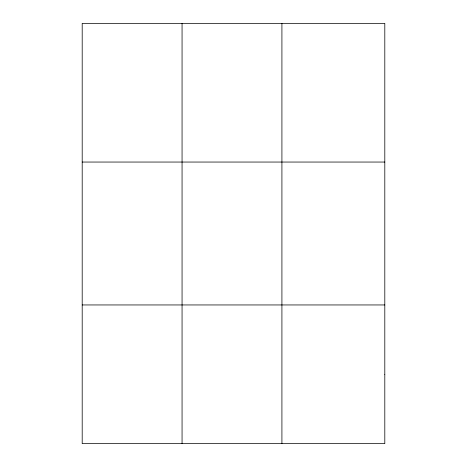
<?xml version="1.0" encoding="UTF-8"?>
<svg xmlns="http://www.w3.org/2000/svg" width="467" height="467" viewBox="0 0 467 467"><rect width="100%" height="100%" fill="white"/><g stroke="black" fill="none" stroke-linecap="round" stroke-linejoin="round"><path stroke-width="0.7" d="M82.198 162.049L384.802 162.049M82.198 304.951L384.802 304.951M281.916 23.35L281.916 443.65M182.06 23.35L182.06 443.65M384.802 374.3L384.802 443.65L82.198 443.65L82.198 23.35L384.802 23.35L384.802 374.3"/></g></svg>
